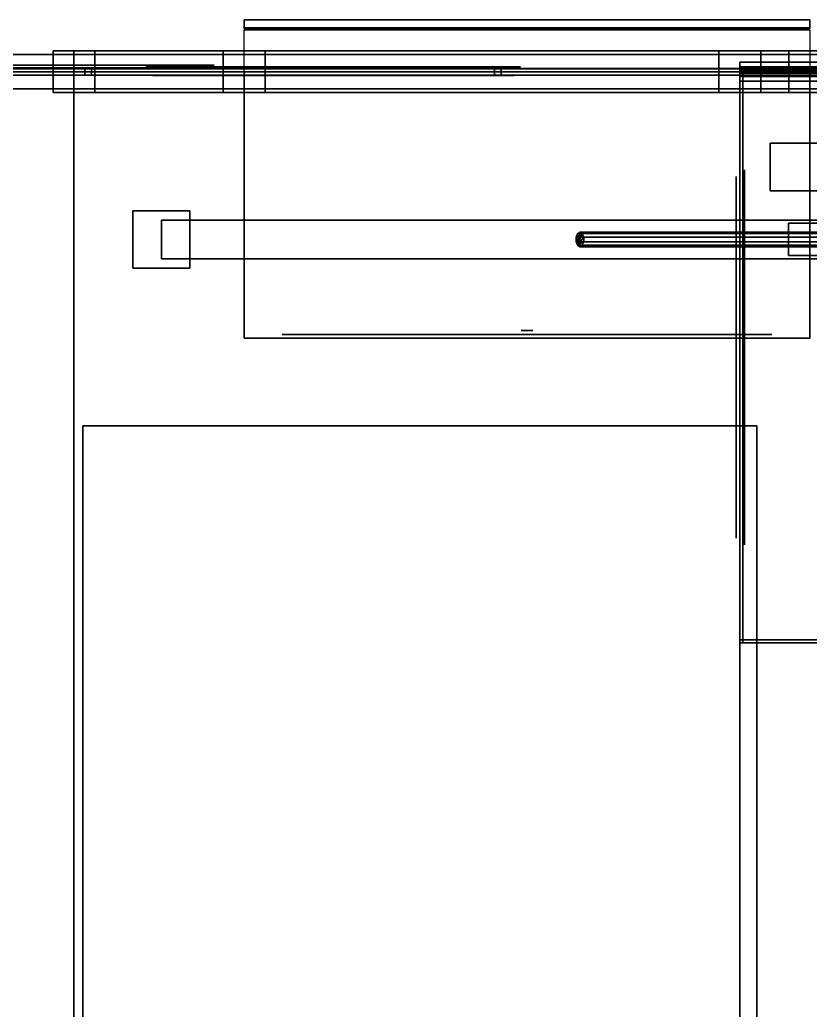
# Model space of a CAD drawing. Header units: millimetres. Extents: x -272 to 22200, y -272 to 17234.
# Drawn here: x 9266 to 13420, y 12031 to 17234 of the extents above; entities that cross this region are included whole.
import ezdxf

# ---------------------------------------------------------------- set-up
doc = ezdxf.new("R2010")
doc.units = ezdxf.units.MM
for name, color, linetype in [('balcony_door_2', 7, 'Continuous'), ('balcony_door_frame_2', 7, 'Continuous'), ('balcony_edge_2', 7, 'Continuous'), ('balcony_parapet_2', 7, 'Continuous'), ('balcony_rail_2', 7, 'Continuous'), ('balcony_recess_2', 7, 'Continuous'), ('balcony_return_2', 7, 'Continuous'), ('balcony_slab_2', 7, 'Continuous'), ('existing_roof', 7, 'Continuous'), ('facade_2', 7, 'Continuous'), ('facade_column_2', 7, 'Continuous'), ('floor_band_2', 7, 'Continuous'), ('ground_glazing_2', 7, 'Continuous'), ('parapet_2', 7, 'Continuous'), ('parapet_coping_2', 7, 'Continuous'), ('plant_room_roof', 7, 'Continuous'), ('roof_plant_room', 7, 'Continuous'), ('roof_safety_rail', 7, 'Continuous'), ('roof_slab_edge', 7, 'Continuous'), ('roof_slab_soffit', 7, 'Continuous'), ('S1_antenna_2', 7, 'Continuous'), ('S1_BOB_0', 7, 'Continuous'), ('S1_mast_base', 7, 'Continuous'), ('S1_mast_braces', 7, 'Continuous'), ('S1_steel_plinth', 7, 'Continuous'), ('S1_support_beams', 7, 'Continuous'), ('topfloor_balcony_coping_5', 7, 'Continuous'), ('topfloor_balcony_front_5', 7, 'Continuous'), ('topfloor_balcony_rail_5', 7, 'Continuous'), ('topfloor_balcony_slab_edge_5', 7, 'Continuous'), ('topfloor_bearing_wall_0', 7, 'Continuous'), ('topfloor_bearing_wall_1', 7, 'Continuous'), ('topfloor_exterior_2', 7, 'Continuous'), ('topfloor_exterior_3', 7, 'Continuous'), ('topfloor_exterior_4', 7, 'Continuous'), ('topfloor_floor', 7, 'Continuous'), ('topfloor_head_band_2', 7, 'Continuous'), ('topfloor_head_band_3', 7, 'Continuous'), ('topfloor_head_band_4', 7, 'Continuous'), ('topfloor_overhang_beam_0', 7, 'Continuous'), ('topfloor_photo_column_0', 7, 'Continuous'), ('topfloor_photo_column_1', 7, 'Continuous'), ('topfloor_window_2', 7, 'Continuous'), ('topfloor_window_3', 7, 'Continuous'), ('topfloor_window_frame_2', 7, 'Continuous'), ('topfloor_window_frame_3', 7, 'Continuous')]:
    doc.layers.add(name, color=color, linetype=linetype)

msp = doc.modelspace()

# ---------------------------------------------------------------- linework, layer by layer
at = {"layer": 'balcony_door_2'}
for points in [[(10645, 15581, 4950), (13217.5, 15581, 4950), (13217.5, 15581, 6600), (10645, 15581, 6600)], [(10645, 15581, 8050), (13217.5, 15581, 8050), (13217.5, 15581, 9700), (10645, 15581, 9700)], [(10645, 15581, 11150), (13217.5, 15581, 11150), (13217.5, 15581, 12800), (10645, 15581, 12800)], [(10645, 15581, 14250), (13217.5, 15581, 14250), (13217.5, 15581, 15900), (10645, 15581, 15900)], [(10645, 15581, 17350), (13217.5, 15581, 17350), (13217.5, 15581, 19000), (10645, 15581, 19000)], [(10645, 15581, 20450), (13217.5, 15581, 20450), (13217.5, 15581, 22100), (10645, 15581, 22100)]]:
    msp.add_3dface(points, dxfattribs=at)
at = {"layer": 'balcony_door_frame_2'}
for points in [[(11901.2, 15601, 4950), (11961.2, 15601, 4950), (11961.2, 15601, 6600), (11901.2, 15601, 6600)], [(11901.2, 15601, 8050), (11961.2, 15601, 8050), (11961.2, 15601, 9700), (11901.2, 15601, 9700)], [(11901.2, 15601, 11150), (11961.2, 15601, 11150), (11961.2, 15601, 12800), (11901.2, 15601, 12800)], [(11901.2, 15601, 14250), (11961.2, 15601, 14250), (11961.2, 15601, 15900), (11901.2, 15601, 15900)], [(11901.2, 15601, 17350), (11961.2, 15601, 17350), (11961.2, 15601, 19000), (11901.2, 15601, 19000)], [(11901.2, 15601, 20450), (11961.2, 15601, 20450), (11961.2, 15601, 22100), (11901.2, 15601, 22100)]]:
    msp.add_3dface(points, dxfattribs=at)
at = {"layer": 'balcony_edge_2'}
for points in [[(10445, 17181, 3840), (13417.5, 17181, 3840), (13417.5, 17181, 4000), (10445, 17181, 4000)], [(10445, 17181, 6940), (13417.5, 17181, 6940), (13417.5, 17181, 7100), (10445, 17181, 7100)], [(10445, 17181, 10040), (13417.5, 17181, 10040), (13417.5, 17181, 10200), (10445, 17181, 10200)], [(10445, 17181, 13140), (13417.5, 17181, 13140), (13417.5, 17181, 13300), (10445, 17181, 13300)], [(10445, 17181, 16240), (13417.5, 17181, 16240), (13417.5, 17181, 16400), (10445, 17181, 16400)], [(10445, 17181, 19340), (13417.5, 17181, 19340), (13417.5, 17181, 19500), (10445, 17181, 19500)], [(10445, 17181, 22440), (13417.5, 17181, 22440), (13417.5, 17181, 22600), (10445, 17181, 22600)]]:
    msp.add_3dface(points, dxfattribs=at)
at = {"layer": 'balcony_parapet_2'}
for points in [[(10445, 17191, 4000), (13417.5, 17191, 4000), (13417.5, 17191, 4850), (10445, 17191, 4850)], [(10445, 17191, 7100), (13417.5, 17191, 7100), (13417.5, 17191, 7950), (10445, 17191, 7950)], [(10445, 17191, 10200), (13417.5, 17191, 10200), (13417.5, 17191, 11050), (10445, 17191, 11050)], [(10445, 17191, 13300), (13417.5, 17191, 13300), (13417.5, 17191, 14150), (10445, 17191, 14150)], [(10445, 17191, 16400), (13417.5, 17191, 16400), (13417.5, 17191, 17250), (10445, 17191, 17250)], [(10445, 17191, 19500), (13417.5, 17191, 19500), (13417.5, 17191, 20350), (10445, 17191, 20350)], [(10445, 17191, 22600), (13417.5, 17191, 22600), (13417.5, 17191, 23000), (10445, 17191, 23000)]]:
    msp.add_3dface(points, dxfattribs=at)
at = {"layer": 'balcony_rail_2'}
for points in [[(10445, 17233.5, 5022.5), (10445, 17233.5, 4977.5), (10445, 17188.5, 4977.5), (10445, 17188.5, 5022.5)], [(10445, 17233.5, 5022.5), (10445, 17188.5, 5022.5), (13417.5, 17188.5, 5022.5), (13417.5, 17233.5, 5022.5)], [(10445, 17188.5, 4977.5), (10445, 17233.5, 4977.5), (13417.5, 17233.5, 4977.5), (13417.5, 17188.5, 4977.5)], [(10445, 17233.5, 4977.5), (10445, 17233.5, 5022.5), (13417.5, 17233.5, 5022.5), (13417.5, 17233.5, 4977.5)], [(10445, 17233.5, 8122.5), (10445, 17233.5, 8077.5), (10445, 17188.5, 8077.5), (10445, 17188.5, 8122.5)], [(10445, 17233.5, 8122.5), (10445, 17188.5, 8122.5), (13417.5, 17188.5, 8122.5), (13417.5, 17233.5, 8122.5)], [(10445, 17188.5, 8077.5), (10445, 17233.5, 8077.5), (13417.5, 17233.5, 8077.5), (13417.5, 17188.5, 8077.5)], [(10445, 17233.5, 8077.5), (10445, 17233.5, 8122.5), (13417.5, 17233.5, 8122.5), (13417.5, 17233.5, 8077.5)], [(10445, 17233.5, 11222.5), (10445, 17233.5, 11177.5), (10445, 17188.5, 11177.5), (10445, 17188.5, 11222.5)], [(10445, 17233.5, 11222.5), (10445, 17188.5, 11222.5), (13417.5, 17188.5, 11222.5), (13417.5, 17233.5, 11222.5)], [(10445, 17188.5, 11177.5), (10445, 17233.5, 11177.5), (13417.5, 17233.5, 11177.5), (13417.5, 17188.5, 11177.5)], [(10445, 17233.5, 11177.5), (10445, 17233.5, 11222.5), (13417.5, 17233.5, 11222.5), (13417.5, 17233.5, 11177.5)], [(10445, 17233.5, 14322.5), (10445, 17233.5, 14277.5), (10445, 17188.5, 14277.5), (10445, 17188.5, 14322.5)], [(10445, 17233.5, 14322.5), (10445, 17188.5, 14322.5), (13417.5, 17188.5, 14322.5), (13417.5, 17233.5, 14322.5)], [(10445, 17188.5, 14277.5), (10445, 17233.5, 14277.5), (13417.5, 17233.5, 14277.5), (13417.5, 17188.5, 14277.5)], [(10445, 17233.5, 14277.5), (10445, 17233.5, 14322.5), (13417.5, 17233.5, 14322.5), (13417.5, 17233.5, 14277.5)], [(10445, 17233.5, 17422.5), (10445, 17233.5, 17377.5), (10445, 17188.5, 17377.5), (10445, 17188.5, 17422.5)], [(10445, 17233.5, 17422.5), (10445, 17188.5, 17422.5), (13417.5, 17188.5, 17422.5), (13417.5, 17233.5, 17422.5)], [(10445, 17188.5, 17377.5), (10445, 17233.5, 17377.5), (13417.5, 17233.5, 17377.5), (13417.5, 17188.5, 17377.5)], [(10445, 17233.5, 17377.5), (10445, 17233.5, 17422.5), (13417.5, 17233.5, 17422.5), (13417.5, 17233.5, 17377.5)], [(10445, 17233.5, 20522.5), (10445, 17233.5, 20477.5), (10445, 17188.5, 20477.5), (10445, 17188.5, 20522.5)], [(10445, 17233.5, 20522.5), (10445, 17188.5, 20522.5), (13417.5, 17188.5, 20522.5), (13417.5, 17233.5, 20522.5)], [(10445, 17188.5, 20477.5), (10445, 17233.5, 20477.5), (13417.5, 17233.5, 20477.5), (13417.5, 17188.5, 20477.5)], [(10445, 17233.5, 20477.5), (10445, 17233.5, 20522.5), (13417.5, 17233.5, 20522.5), (13417.5, 17233.5, 20477.5)], [(13417.5, 17233.5, 5022.5), (13417.5, 17188.5, 5022.5), (13417.5, 17188.5, 4977.5), (13417.5, 17233.5, 4977.5)], [(13417.5, 17233.5, 8122.5), (13417.5, 17188.5, 8122.5), (13417.5, 17188.5, 8077.5), (13417.5, 17233.5, 8077.5)], [(13417.5, 17233.5, 11222.5), (13417.5, 17188.5, 11222.5), (13417.5, 17188.5, 11177.5), (13417.5, 17233.5, 11177.5)], [(13417.5, 17233.5, 14322.5), (13417.5, 17188.5, 14322.5), (13417.5, 17188.5, 14277.5), (13417.5, 17233.5, 14277.5)], [(13417.5, 17233.5, 17422.5), (13417.5, 17188.5, 17422.5), (13417.5, 17188.5, 17377.5), (13417.5, 17233.5, 17377.5)], [(13417.5, 17233.5, 20522.5), (13417.5, 17188.5, 20522.5), (13417.5, 17188.5, 20477.5), (13417.5, 17233.5, 20477.5)], [(10445, 17188.5, 5022.5), (10445, 17188.5, 4977.5), (13417.5, 17188.5, 4977.5), (13417.5, 17188.5, 5022.5)], [(10445, 17188.5, 8122.5), (10445, 17188.5, 8077.5), (13417.5, 17188.5, 8077.5), (13417.5, 17188.5, 8122.5)], [(10445, 17188.5, 11222.5), (10445, 17188.5, 11177.5), (13417.5, 17188.5, 11177.5), (13417.5, 17188.5, 11222.5)], [(10445, 17188.5, 14322.5), (10445, 17188.5, 14277.5), (13417.5, 17188.5, 14277.5), (13417.5, 17188.5, 14322.5)], [(10445, 17188.5, 17422.5), (10445, 17188.5, 17377.5), (13417.5, 17188.5, 17377.5), (13417.5, 17188.5, 17422.5)], [(10445, 17188.5, 20522.5), (10445, 17188.5, 20477.5), (13417.5, 17188.5, 20477.5), (13417.5, 17188.5, 20522.5)]]:
    msp.add_3dface(points, dxfattribs=at)
at = {"layer": 'balcony_recess_2'}
msp.add_3dface([(10445, 15561), (13417.5, 15561), (13417.5, 15561, 23000), (10445, 15561, 23000)], dxfattribs=at)
at = {"layer": 'balcony_return_2'}
for points in [[(10445, 16961), (10445, 15561), (10445, 15561, 23000), (10445, 16961, 23000)], [(13417.5, 16961), (13417.5, 15561), (13417.5, 15561, 23000), (13417.5, 16961, 23000)]]:
    msp.add_3dface(points, dxfattribs=at)
at = {"layer": 'balcony_slab_2'}
for points in [[(10445, 17181, 4000), (13417.5, 17181, 4000), (13417.5, 15561, 4000), (10445, 15561, 4000)], [(10445, 17181, 7100), (13417.5, 17181, 7100), (13417.5, 15561, 7100), (10445, 15561, 7100)], [(10445, 17181, 10200), (13417.5, 17181, 10200), (13417.5, 15561, 10200), (10445, 15561, 10200)], [(10445, 17181, 13300), (13417.5, 17181, 13300), (13417.5, 15561, 13300), (10445, 15561, 13300)], [(10445, 17181, 16400), (13417.5, 17181, 16400), (13417.5, 15561, 16400), (10445, 15561, 16400)], [(10445, 17181, 19500), (13417.5, 17181, 19500), (13417.5, 15561, 19500), (10445, 15561, 19500)], [(10445, 17181, 22600), (13417.5, 17181, 22600), (13417.5, 15561, 22600), (10445, 15561, 22600)]]:
    msp.add_3dface(points, dxfattribs=at)
at = {"layer": 'existing_roof'}
for points in [[(4500, 1922.4, 26100), (13050, 1922.4, 26100), (13050, 16961, 26100), (4500, 16961, 26100)], [(13050, 0, 26100), (14750, 0, 26100), (14750, 16961, 26100), (13050, 16961, 26100)]]:
    msp.add_3dface(points, dxfattribs=at)
at = {"layer": 'facade_2'}
for points in [[(4500, 16961), (10445, 16961), (10445, 16961, 23000), (4500, 16961, 23000)], [(13417.5, 16961), (14750, 16961), (14750, 16961, 23000), (13417.5, 16961, 23000)]]:
    msp.add_3dface(points, dxfattribs=at)
at = {"layer": 'facade_column_2'}
for points in [[(10335, 16851), (10335, 17071), (10555, 17071), (10555, 16851)], [(10555, 17071), (10335, 17071), (10335, 17071, 23000), (10555, 17071, 23000)], [(10335, 17071), (10335, 16851), (10335, 16851, 23000), (10335, 17071, 23000)], [(10555, 16851), (10555, 17071), (10555, 17071, 23000), (10555, 16851, 23000)], [(13307.5, 16851), (13307.5, 17071), (13527.5, 17071), (13527.5, 16851)], [(13527.5, 17071), (13307.5, 17071), (13307.5, 17071, 23000), (13527.5, 17071, 23000)], [(13307.5, 17071), (13307.5, 16851), (13307.5, 16851, 23000), (13307.5, 17071, 23000)], [(10335, 16851), (10555, 16851), (10555, 16851, 23000), (10335, 16851, 23000)], [(13307.5, 16851), (13527.5, 16851), (13527.5, 16851, 23000), (13307.5, 16851, 23000)]]:
    msp.add_3dface(points, dxfattribs=at)
at = {"layer": 'floor_band_2'}
for points in [[(4500, 16981, 3650), (10445, 16981, 3650), (10445, 16981, 3830), (4500, 16981, 3830)], [(4500, 16981, 6750), (10445, 16981, 6750), (10445, 16981, 6930), (4500, 16981, 6930)], [(4500, 16981, 9850), (10445, 16981, 9850), (10445, 16981, 10030), (4500, 16981, 10030)], [(4500, 16981, 12950), (10445, 16981, 12950), (10445, 16981, 13130), (4500, 16981, 13130)], [(4500, 16981, 16050), (10445, 16981, 16050), (10445, 16981, 16230), (4500, 16981, 16230)], [(4500, 16981, 19150), (10445, 16981, 19150), (10445, 16981, 19330), (4500, 16981, 19330)], [(4500, 16981, 22250), (10445, 16981, 22250), (10445, 16981, 22430), (4500, 16981, 22430)], [(13417.5, 16981, 3650), (14750, 16981, 3650), (14750, 16981, 3830), (13417.5, 16981, 3830)], [(13417.5, 16981, 6750), (14750, 16981, 6750), (14750, 16981, 6930), (13417.5, 16981, 6930)], [(13417.5, 16981, 9850), (14750, 16981, 9850), (14750, 16981, 10030), (13417.5, 16981, 10030)], [(13417.5, 16981, 12950), (14750, 16981, 12950), (14750, 16981, 13130), (13417.5, 16981, 13130)], [(13417.5, 16981, 16050), (14750, 16981, 16050), (14750, 16981, 16230), (13417.5, 16981, 16230)], [(13417.5, 16981, 19150), (14750, 16981, 19150), (14750, 16981, 19330), (13417.5, 16981, 19330)], [(13417.5, 16981, 22250), (14750, 16981, 22250), (14750, 16981, 22430), (13417.5, 16981, 22430)]]:
    msp.add_3dface(points, dxfattribs=at)
at = {"layer": 'ground_glazing_2'}
msp.add_3dface([(8621.9, 16996, 500), (10286.5, 16996, 500), (10286.5, 16996, 2700), (8621.9, 16996, 2700)], dxfattribs=at)
at = {"layer": 'parapet_2'}
msp.add_3dface([(4500, 16961, 26100), (14750, 16961, 26100), (14750, 16961, 26880), (4500, 16961, 26880)], dxfattribs=at)
at = {"layer": 'parapet_coping_2'}
for points in [[(4500, 17051, 26915), (4500, 16871, 26915), (14750, 16871, 26915), (14750, 17051, 26915)], [(4500, 16871, 26845), (4500, 17051, 26845), (14750, 17051, 26845), (14750, 16871, 26845)], [(4500, 17051, 26845), (4500, 17051, 26915), (14750, 17051, 26915), (14750, 17051, 26845)], [(4500, 16871, 26915), (4500, 16871, 26845), (14750, 16871, 26845), (14750, 16871, 26915)]]:
    msp.add_3dface(points, dxfattribs=at)
at = {"layer": 'plant_room_roof'}
for points in [[(9596.1, 8639.9, 27420), (9596.1, 15100.2, 27420), (13139.9, 15100.2, 27420), (13139.9, 8639.9, 27420)], [(9596.1, 8639.9, 27500), (13139.9, 8639.9, 27500), (13139.9, 15100.2, 27500), (9596.1, 15100.2, 27500)], [(13139.9, 15100.2, 27420), (9596.1, 15100.2, 27420), (9596.1, 15100.2, 27500), (13139.9, 15100.2, 27500)], [(9596.1, 15100.2, 27420), (9596.1, 8639.9, 27420), (9596.1, 8639.9, 27500), (9596.1, 15100.2, 27500)], [(13139.9, 8639.9, 27420), (13139.9, 15100.2, 27420), (13139.9, 15100.2, 27500), (13139.9, 8639.9, 27500)]]:
    msp.add_3dface(points, dxfattribs=at)
at = {"layer": 'roof_plant_room'}
for points in [[(9596.1, 8639.9, 26100), (9596.1, 15100.2, 26100), (13139.9, 15100.2, 26100), (13139.9, 8639.9, 26100)], [(9596.1, 8639.9, 27420), (13139.9, 8639.9, 27420), (13139.9, 15100.2, 27420), (9596.1, 15100.2, 27420)], [(13139.9, 15100.2, 26100), (9596.1, 15100.2, 26100), (9596.1, 15100.2, 27420), (13139.9, 15100.2, 27420)], [(9596.1, 15100.2, 26100), (9596.1, 8639.9, 26100), (9596.1, 8639.9, 27420), (9596.1, 15100.2, 27420)], [(13139.9, 8639.9, 26100), (13139.9, 15100.2, 26100), (13139.9, 15100.2, 27420), (13139.9, 8639.9, 27420)]]:
    msp.add_3dface(points, dxfattribs=at)
at = {"layer": 'roof_safety_rail'}
for points in [[(4500, 16978.5, 27217.5), (4500, 16943.5, 27217.5), (14750, 16943.5, 27217.5), (14750, 16978.5, 27217.5)], [(4500, 16943.5, 27182.5), (4500, 16978.5, 27182.5), (14750, 16978.5, 27182.5), (14750, 16943.5, 27182.5)], [(4500, 16978.5, 27182.5), (4500, 16978.5, 27217.5), (14750, 16978.5, 27217.5), (14750, 16978.5, 27182.5)], [(9607.5, 16943.5, 26880), (9607.5, 16978.5, 26880), (9642.5, 16978.5, 26880), (9642.5, 16943.5, 26880)], [(9607.5, 16943.5, 27200), (9642.5, 16943.5, 27200), (9642.5, 16978.5, 27200), (9607.5, 16978.5, 27200)], [(9642.5, 16978.5, 26880), (9607.5, 16978.5, 26880), (9607.5, 16978.5, 27200), (9642.5, 16978.5, 27200)], [(9607.5, 16978.5, 26880), (9607.5, 16943.5, 26880), (9607.5, 16943.5, 27200), (9607.5, 16978.5, 27200)], [(9642.5, 16943.5, 26880), (9642.5, 16978.5, 26880), (9642.5, 16978.5, 27200), (9642.5, 16943.5, 27200)], [(11760, 16943.5, 26880), (11760, 16978.5, 26880), (11795, 16978.5, 26880), (11795, 16943.5, 26880)], [(11760, 16943.5, 27200), (11795, 16943.5, 27200), (11795, 16978.5, 27200), (11760, 16978.5, 27200)], [(11795, 16978.5, 26880), (11760, 16978.5, 26880), (11760, 16978.5, 27200), (11795, 16978.5, 27200)], [(11760, 16978.5, 26880), (11760, 16943.5, 26880), (11760, 16943.5, 27200), (11760, 16978.5, 27200)], [(11795, 16943.5, 26880), (11795, 16978.5, 26880), (11795, 16978.5, 27200), (11795, 16943.5, 27200)], [(4500, 16943.5, 27217.5), (4500, 16943.5, 27182.5), (14750, 16943.5, 27182.5), (14750, 16943.5, 27217.5)], [(9607.5, 16943.5, 26880), (9642.5, 16943.5, 26880), (9642.5, 16943.5, 27200), (9607.5, 16943.5, 27200)], [(11760, 16943.5, 26880), (11795, 16943.5, 26880), (11795, 16943.5, 27200), (11760, 16943.5, 27200)]]:
    msp.add_3dface(points, dxfattribs=at)
at = {"layer": 'roof_slab_edge'}
msp.add_3dface([(4500, 16961, 25850), (14750, 16961, 25850), (14750, 16961, 26100), (4500, 16961, 26100)], dxfattribs=at)
at = {"layer": 'roof_slab_soffit'}
for points in [[(4500, 1922.4, 25850), (4500, 16961, 25850), (13050, 16961, 25850), (13050, 1922.4, 25850)], [(13050, 0, 25850), (13050, 16961, 25850), (14750, 16961, 25850), (14750, 0, 25850)]]:
    msp.add_3dface(points, dxfattribs=at)
at = {"layer": 'S1_antenna_2'}
for points in [[(13209.5, 16334.6, 28850), (13209.5, 16584.6, 28850), (13709.5, 16584.6, 28850), (13709.5, 16334.6, 28850)], [(13209.5, 16334.6, 31150), (13709.5, 16334.6, 31150), (13709.5, 16584.6, 31150), (13209.5, 16584.6, 31150)], [(13709.5, 16584.6, 28850), (13209.5, 16584.6, 28850), (13209.5, 16584.6, 31150), (13709.5, 16584.6, 31150)], [(13209.5, 16584.6, 28850), (13209.5, 16334.6, 28850), (13209.5, 16334.6, 31150), (13209.5, 16584.6, 31150)], [(13209.5, 16334.6, 28850), (13709.5, 16334.6, 28850), (13709.5, 16334.6, 31150), (13209.5, 16334.6, 31150)]]:
    msp.add_3dface(points, dxfattribs=at)
at = {"layer": 'S1_BOB_0'}
for points in [[(13306, 15994.6, 26900), (13306, 16164.6, 26900), (13613, 16164.6, 26900), (13613, 15994.6, 26900)], [(13306, 15994.6, 27242), (13613, 15994.6, 27242), (13613, 16164.6, 27242), (13306, 16164.6, 27242)], [(13613, 16164.6, 26900), (13306, 16164.6, 26900), (13306, 16164.6, 27242), (13613, 16164.6, 27242)], [(13306, 16164.6, 26900), (13306, 15994.6, 26900), (13306, 15994.6, 27242), (13306, 16164.6, 27242)], [(13306, 15994.6, 26900), (13613, 15994.6, 26900), (13613, 15994.6, 27242), (13306, 15994.6, 27242)]]:
    msp.add_3dface(points, dxfattribs=at)
at = {"layer": 'S1_mast_base'}
for points in [[(12209.5, 16047.1, 26562.5), (12209.5, 16112.1, 26562.5), (12209.5, 16112.1, 26497.5), (12209.5, 16047.1, 26497.5)], [(14309.5, 16047.1, 26562.5), (14309.5, 16112.1, 26562.5), (12209.5, 16112.1, 26562.5), (12209.5, 16047.1, 26562.5)], [(14309.5, 16112.1, 26562.5), (14309.5, 16112.1, 26497.5), (12209.5, 16112.1, 26497.5), (12209.5, 16112.1, 26562.5)], [(14309.5, 16112.1, 26497.5), (14309.5, 16047.1, 26497.5), (12209.5, 16047.1, 26497.5), (12209.5, 16112.1, 26497.5)], [(14309.5, 16047.1, 26497.5), (14309.5, 16047.1, 26562.5), (12209.5, 16047.1, 26562.5), (12209.5, 16047.1, 26497.5)]]:
    msp.add_3dface(points, dxfattribs=at)
at = {"layer": 'S1_mast_braces'}
for points in [[(12197.4, 16048.8, 26568.8), (12190, 16091.3, 26580.4), (12197.4, 16110.3, 26568.8)], [(12197.4, 16110.3, 26568.8), (12190, 16091.3, 26580.4), (14290, 16091.3, 27930.4), (14297.4, 16110.3, 27918.8)], [(12197.4, 16048.8, 26568.8), (12190, 16067.8, 26580.4), (12190, 16091.3, 26580.4)], [(12190, 16091.3, 26580.4), (12190, 16067.8, 26580.4), (14290, 16067.8, 27930.4), (14290, 16091.3, 27930.4)], [(12197.4, 16048.8, 26568.8), (12197.4, 16110.3, 26568.8), (12209.5, 16117.6, 26550)], [(12197.4, 16048.8, 26568.8), (12209.5, 16117.6, 26550), (12221.6, 16110.3, 26531.2)], [(12209.5, 16117.6, 26550), (12197.4, 16110.3, 26568.8), (14297.4, 16110.3, 27918.8), (14309.5, 16117.6, 27900)], [(12197.4, 16048.8, 26568.8), (12221.6, 16110.3, 26531.2), (12229.1, 16091.3, 26519.6)], [(12197.4, 16048.8, 26568.8), (12229.1, 16091.3, 26519.6), (12229.1, 16067.8, 26519.6)], [(12221.6, 16110.3, 26531.2), (12209.5, 16117.6, 26550), (14309.5, 16117.6, 27900), (14321.6, 16110.3, 27881.2)], [(12229.1, 16091.3, 26519.6), (12221.6, 16110.3, 26531.2), (14321.6, 16110.3, 27881.2), (14329.1, 16091.3, 27869.6)], [(12229.1, 16067.8, 26519.6), (12229.1, 16091.3, 26519.6), (14329.1, 16091.3, 27869.6), (14329.1, 16067.8, 27869.6)], [(12190, 16067.8, 26580.4), (12197.4, 16048.8, 26568.8), (14297.4, 16048.8, 27918.8), (14290, 16067.8, 27930.4)], [(12197.4, 16048.8, 26568.8), (12229.1, 16067.8, 26519.6), (12221.6, 16048.8, 26531.2)], [(12197.4, 16048.8, 26568.8), (12221.6, 16048.8, 26531.2), (12209.5, 16041.6, 26550)], [(12197.4, 16048.8, 26568.8), (12209.5, 16041.6, 26550), (14309.5, 16041.6, 27900), (14297.4, 16048.8, 27918.8)], [(12209.5, 16041.6, 26550), (12221.6, 16048.8, 26531.2), (14321.6, 16048.8, 27881.2), (14309.5, 16041.6, 27900)], [(12221.6, 16048.8, 26531.2), (12229.1, 16067.8, 26519.6), (14329.1, 16067.8, 27869.6), (14321.6, 16048.8, 27881.2)]]:
    msp.add_3dface(points, dxfattribs=at)
at = {"layer": 'S1_steel_plinth'}
for points in [[(9859.5, 15929.6, 26100), (9859.5, 16229.6, 26100), (10159.5, 16229.6, 26100), (10159.5, 15929.6, 26100)], [(9859.5, 15929.6, 26350), (10159.5, 15929.6, 26350), (10159.5, 16229.6, 26350), (9859.5, 16229.6, 26350)], [(10159.5, 16229.6, 26100), (9859.5, 16229.6, 26100), (9859.5, 16229.6, 26350), (10159.5, 16229.6, 26350)], [(9859.5, 16229.6, 26100), (9859.5, 15929.6, 26100), (9859.5, 15929.6, 26350), (9859.5, 16229.6, 26350)], [(10159.5, 15929.6, 26100), (10159.5, 16229.6, 26100), (10159.5, 16229.6, 26350), (10159.5, 15929.6, 26350)], [(9859.5, 15929.6, 26100), (10159.5, 15929.6, 26100), (10159.5, 15929.6, 26350), (9859.5, 15929.6, 26350)]]:
    msp.add_3dface(points, dxfattribs=at)
at = {"layer": 'S1_support_beams'}
for points in [[(10009.5, 15978.1, 26551.5), (10009.5, 16181.1, 26551.5), (10009.5, 16181.1, 26348.5), (10009.5, 15978.1, 26348.5)], [(14309.5, 15978.1, 26551.5), (14309.5, 16181.1, 26551.5), (10009.5, 16181.1, 26551.5), (10009.5, 15978.1, 26551.5)], [(14309.5, 16181.1, 26551.5), (14309.5, 16181.1, 26348.5), (10009.5, 16181.1, 26348.5), (10009.5, 16181.1, 26551.5)], [(14309.5, 16181.1, 26348.5), (14309.5, 15978.1, 26348.5), (10009.5, 15978.1, 26348.5), (10009.5, 16181.1, 26348.5)], [(14309.5, 15978.1, 26348.5), (14309.5, 15978.1, 26551.5), (10009.5, 15978.1, 26551.5), (10009.5, 15978.1, 26348.5)]]:
    msp.add_3dface(points, dxfattribs=at)
at = {"layer": 'topfloor_balcony_coping_5'}
for points in [[(13050, 17011, 23840), (13050, 17011, 23760), (13050, 16911, 23760), (13050, 16911, 23840)], [(13050, 17011, 23840), (13050, 16911, 23840), (22150.2, 16911, 23840), (22150.2, 17011, 23840)], [(13050, 16911, 23760), (13050, 17011, 23760), (22150.2, 17011, 23760), (22150.2, 16911, 23760)], [(13050, 17011, 23760), (13050, 17011, 23840), (22150.2, 17011, 23840), (22150.2, 17011, 23760)], [(13050, 16911, 23840), (13050, 16911, 23760), (22150.2, 16911, 23760), (22150.2, 16911, 23840)]]:
    msp.add_3dface(points, dxfattribs=at)
at = {"layer": 'topfloor_balcony_front_5'}
msp.add_3dface([(13050, 16961, 23000), (22150.2, 16961, 23000), (22150.2, 16961, 23800), (13050, 16961, 23800)], dxfattribs=at)
at = {"layer": 'topfloor_balcony_rail_5'}
for points in [[(13050, 16940.8, 24014.7), (13050, 16981.2, 24014.7), (13050, 16986, 24000)], [(13050, 16940.8, 24014.7), (13050, 16986, 24000), (13050, 16981.2, 23985.3)], [(13050, 16981.2, 23985.3), (13050, 16986, 24000), (22150.2, 16986, 24000), (22150.2, 16981.2, 23985.3)], [(13050, 16986, 24000), (13050, 16981.2, 24014.7), (22150.2, 16981.2, 24014.7), (22150.2, 16986, 24000)], [(13050, 16940.8, 24014.7), (13050, 16968.7, 24023.8), (13050, 16981.2, 24014.7)], [(13050, 16940.8, 24014.7), (13050, 16981.2, 23985.3), (13050, 16968.7, 23976.2)], [(13050, 16968.7, 23976.2), (13050, 16981.2, 23985.3), (22150.2, 16981.2, 23985.3), (22150.2, 16968.7, 23976.2)], [(13050, 16981.2, 24014.7), (13050, 16968.7, 24023.8), (22150.2, 16968.7, 24023.8), (22150.2, 16981.2, 24014.7)], [(13050, 16940.8, 24014.7), (13050, 16953.3, 24023.8), (13050, 16968.7, 24023.8)], [(13050, 16940.8, 24014.7), (13050, 16968.7, 23976.2), (13050, 16953.3, 23976.2)], [(13050, 16953.3, 23976.2), (13050, 16968.7, 23976.2), (22150.2, 16968.7, 23976.2), (22150.2, 16953.3, 23976.2)], [(13050, 16968.7, 24023.8), (13050, 16953.3, 24023.8), (22150.2, 16953.3, 24023.8), (22150.2, 16968.7, 24023.8)], [(13050, 16940.8, 24014.7), (13050, 16953.3, 23976.2), (13050, 16940.8, 23985.3)], [(13050, 16940.8, 23985.3), (13050, 16953.3, 23976.2), (22150.2, 16953.3, 23976.2), (22150.2, 16940.8, 23985.3)], [(13050, 16953.3, 24023.8), (13050, 16940.8, 24014.7), (22150.2, 16940.8, 24014.7), (22150.2, 16953.3, 24023.8)], [(13050, 16940.8, 24014.7), (13050, 16940.8, 23985.3), (13050, 16936, 24000)], [(13050, 16936, 24000), (13050, 16940.8, 23985.3), (22150.2, 16940.8, 23985.3), (22150.2, 16936, 24000)], [(13050, 16940.8, 24014.7), (13050, 16936, 24000), (22150.2, 16936, 24000), (22150.2, 16940.8, 24014.7)]]:
    msp.add_3dface(points, dxfattribs=at)
at = {"layer": 'topfloor_balcony_slab_edge_5'}
msp.add_3dface([(13050, 16961, 22820), (22150.2, 16961, 22820), (22150.2, 16961, 23000), (13050, 16961, 23000)], dxfattribs=at)
at = {"layer": 'topfloor_bearing_wall_0'}
msp.add_3dface([(9550, 16961, 23000), (9550, 1922.4, 23000), (9550, 1922.4, 25850), (9550, 16961, 25850)], dxfattribs=at)
at = {"layer": 'topfloor_bearing_wall_1'}
msp.add_3dface([(13050, 13961, 23000), (13050, 1922.4, 23000), (13050, 1922.4, 25850), (13050, 13961, 25850)], dxfattribs=at)
at = {"layer": 'topfloor_exterior_2'}
for points in [[(7587.5, 16961, 23000), (9962.5, 16961, 23000), (9962.5, 16961, 25850), (7587.5, 16961, 25850)], [(9962.5, 16961, 23000), (11862.5, 16961, 23000), (11862.5, 16961, 23850), (9962.5, 16961, 23850)], [(9962.5, 16961, 25200), (11862.5, 16961, 25200), (11862.5, 16961, 25850), (9962.5, 16961, 25850)], [(11862.5, 16961, 23000), (13050, 16961, 23000), (13050, 16961, 25850), (11862.5, 16961, 25850)]]:
    msp.add_3dface(points, dxfattribs=at)
at = {"layer": 'topfloor_exterior_3'}
for points in [[(13050, 16961, 23000), (13050, 16411, 23000), (13050, 16411, 25850), (13050, 16961, 25850)], [(13050, 16411, 23000), (13050, 14511, 23000), (13050, 14511, 23180), (13050, 16411, 23180)], [(13050, 16411, 25200), (13050, 14511, 25200), (13050, 14511, 25850), (13050, 16411, 25850)], [(13050, 14511, 23000), (13050, 13961, 23000), (13050, 13961, 25850), (13050, 14511, 25850)]]:
    msp.add_3dface(points, dxfattribs=at)
at = {"layer": 'topfloor_exterior_4'}
msp.add_3dface([(13050, 13961, 23000), (14910.3, 13961, 23000), (14910.3, 13961, 25850), (13050, 13961, 25850)], dxfattribs=at)
at = {"layer": 'topfloor_floor'}
for points in [[(4500, 1922.4, 23000), (13050, 1922.4, 23000), (13050, 16961, 23000), (4500, 16961, 23000)], [(13050, 0, 23000), (14750, 0, 23000), (14750, 16961, 23000), (13050, 16961, 23000)]]:
    msp.add_3dface(points, dxfattribs=at)
at = {"layer": 'topfloor_head_band_2'}
msp.add_3dface([(4500, 16976, 25670), (13050, 16976, 25670), (13050, 16976, 25850), (4500, 16976, 25850)], dxfattribs=at)
at = {"layer": 'topfloor_head_band_3'}
msp.add_3dface([(13065, 16961, 25670), (13065, 13961, 25670), (13065, 13961, 25850), (13065, 16961, 25850)], dxfattribs=at)
at = {"layer": 'topfloor_head_band_4'}
msp.add_3dface([(13050, 13976, 25670), (18670.7, 13976, 25670), (18670.7, 13976, 25850), (13050, 13976, 25850)], dxfattribs=at)
at = {"layer": 'topfloor_overhang_beam_0'}
for points in [[(9550, 17071, 25850), (9550, 17071, 25550), (9550, 16851, 25550), (9550, 16851, 25850)], [(9550, 17071, 25850), (9550, 16851, 25850), (14750, 16851, 25850), (14750, 17071, 25850)], [(9550, 16851, 25550), (9550, 17071, 25550), (14750, 17071, 25550), (14750, 16851, 25550)], [(9550, 17071, 25550), (9550, 17071, 25850), (14750, 17071, 25850), (14750, 17071, 25550)], [(9550, 16851, 25850), (9550, 16851, 25550), (14750, 16851, 25550), (14750, 16851, 25850)]]:
    msp.add_3dface(points, dxfattribs=at)
at = {"layer": 'topfloor_photo_column_0'}
for points in [[(9440, 16851, 23000), (9440, 17071, 23000), (9660, 17071, 23000), (9660, 16851, 23000)], [(9440, 16851, 25850), (9660, 16851, 25850), (9660, 17071, 25850), (9440, 17071, 25850)], [(9660, 17071, 23000), (9440, 17071, 23000), (9440, 17071, 25850), (9660, 17071, 25850)], [(9440, 17071, 23000), (9440, 16851, 23000), (9440, 16851, 25850), (9440, 17071, 25850)], [(9660, 16851, 23000), (9660, 17071, 23000), (9660, 17071, 25850), (9660, 16851, 25850)], [(9440, 16851, 23000), (9660, 16851, 23000), (9660, 16851, 25850), (9440, 16851, 25850)]]:
    msp.add_3dface(points, dxfattribs=at)
at = {"layer": 'topfloor_photo_column_1'}
for points in [[(12940, 16851, 23000), (12940, 17071, 23000), (13160, 17071, 23000), (13160, 16851, 23000)], [(12940, 16851, 25850), (13160, 16851, 25850), (13160, 17071, 25850), (12940, 17071, 25850)], [(13160, 17071, 23000), (12940, 17071, 23000), (12940, 17071, 25850), (13160, 17071, 25850)], [(12940, 17071, 23000), (12940, 16851, 23000), (12940, 16851, 25850), (12940, 17071, 25850)], [(13160, 16851, 23000), (13160, 17071, 23000), (13160, 17071, 25850), (13160, 16851, 25850)], [(12940, 16851, 23000), (13160, 16851, 23000), (13160, 16851, 25850), (12940, 16851, 25850)]]:
    msp.add_3dface(points, dxfattribs=at)
at = {"layer": 'topfloor_window_2'}
msp.add_3dface([(9962.5, 16941, 23850), (11862.5, 16941, 23850), (11862.5, 16941, 25200), (9962.5, 16941, 25200)], dxfattribs=at)
at = {"layer": 'topfloor_window_3'}
msp.add_3dface([(13030, 16411, 23180), (13030, 14511, 23180), (13030, 14511, 25200), (13030, 16411, 25200)], dxfattribs=at)
at = {"layer": 'topfloor_window_frame_2'}
for points in [[(9927.5, 16986, 23850), (9997.5, 16986, 23850), (9997.5, 16986, 25200), (9927.5, 16986, 25200)], [(9962.5, 16986, 23815), (11862.5, 16986, 23815), (11862.5, 16986, 23885), (9962.5, 16986, 23885)], [(9962.5, 16986, 25165), (11862.5, 16986, 25165), (11862.5, 16986, 25235), (9962.5, 16986, 25235)], [(10877.5, 16986, 23850), (10947.5, 16986, 23850), (10947.5, 16986, 25200), (10877.5, 16986, 25200)], [(11827.5, 16986, 23850), (11897.5, 16986, 23850), (11897.5, 16986, 25200), (11827.5, 16986, 25200)]]:
    msp.add_3dface(points, dxfattribs=at)
at = {"layer": 'topfloor_window_frame_3'}
for points in [[(13075, 16446, 23180), (13075, 16376, 23180), (13075, 16376, 25200), (13075, 16446, 25200)], [(13075, 16411, 23145), (13075, 14511, 23145), (13075, 14511, 23215), (13075, 16411, 23215)], [(13075, 16411, 25165), (13075, 14511, 25165), (13075, 14511, 25235), (13075, 16411, 25235)], [(13075, 15496, 23180), (13075, 15426, 23180), (13075, 15426, 25200), (13075, 15496, 25200)], [(13075, 14546, 23180), (13075, 14476, 23180), (13075, 14476, 25200), (13075, 14546, 25200)]]:
    msp.add_3dface(points, dxfattribs=at)

doc.saveas('drawing.dxf')
